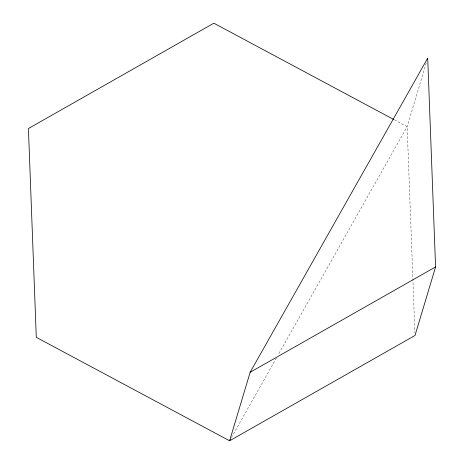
<?xml version="1.0" encoding="UTF-8"?>
<svg xmlns="http://www.w3.org/2000/svg" width="464" height="464" viewBox="0 0 464 464"><rect width="100%" height="100%" fill="white"/><g stroke="black" fill="none" stroke-linecap="round" stroke-linejoin="round"><path stroke-width="0.35" stroke-dasharray="2.32 1.74" d="M426.248 62.982L407.143 126.666L278.081 355.012M231.379 437.645L276.3 358.167M394.383 119.84L407.143 126.666L414.909 332.578"/><path stroke-width="0.7" d="M230.312 439.536L229.599 440.8L415.019 335.466L435.58 266.939L427.704 58.139L250.154 372.273L229.599 440.8L36.296 337.334L28.42 128.534L213.846 23.2L393.745 119.497M427.286 59.52L427.704 58.139M250.154 372.273L435.58 266.939"/></g></svg>
